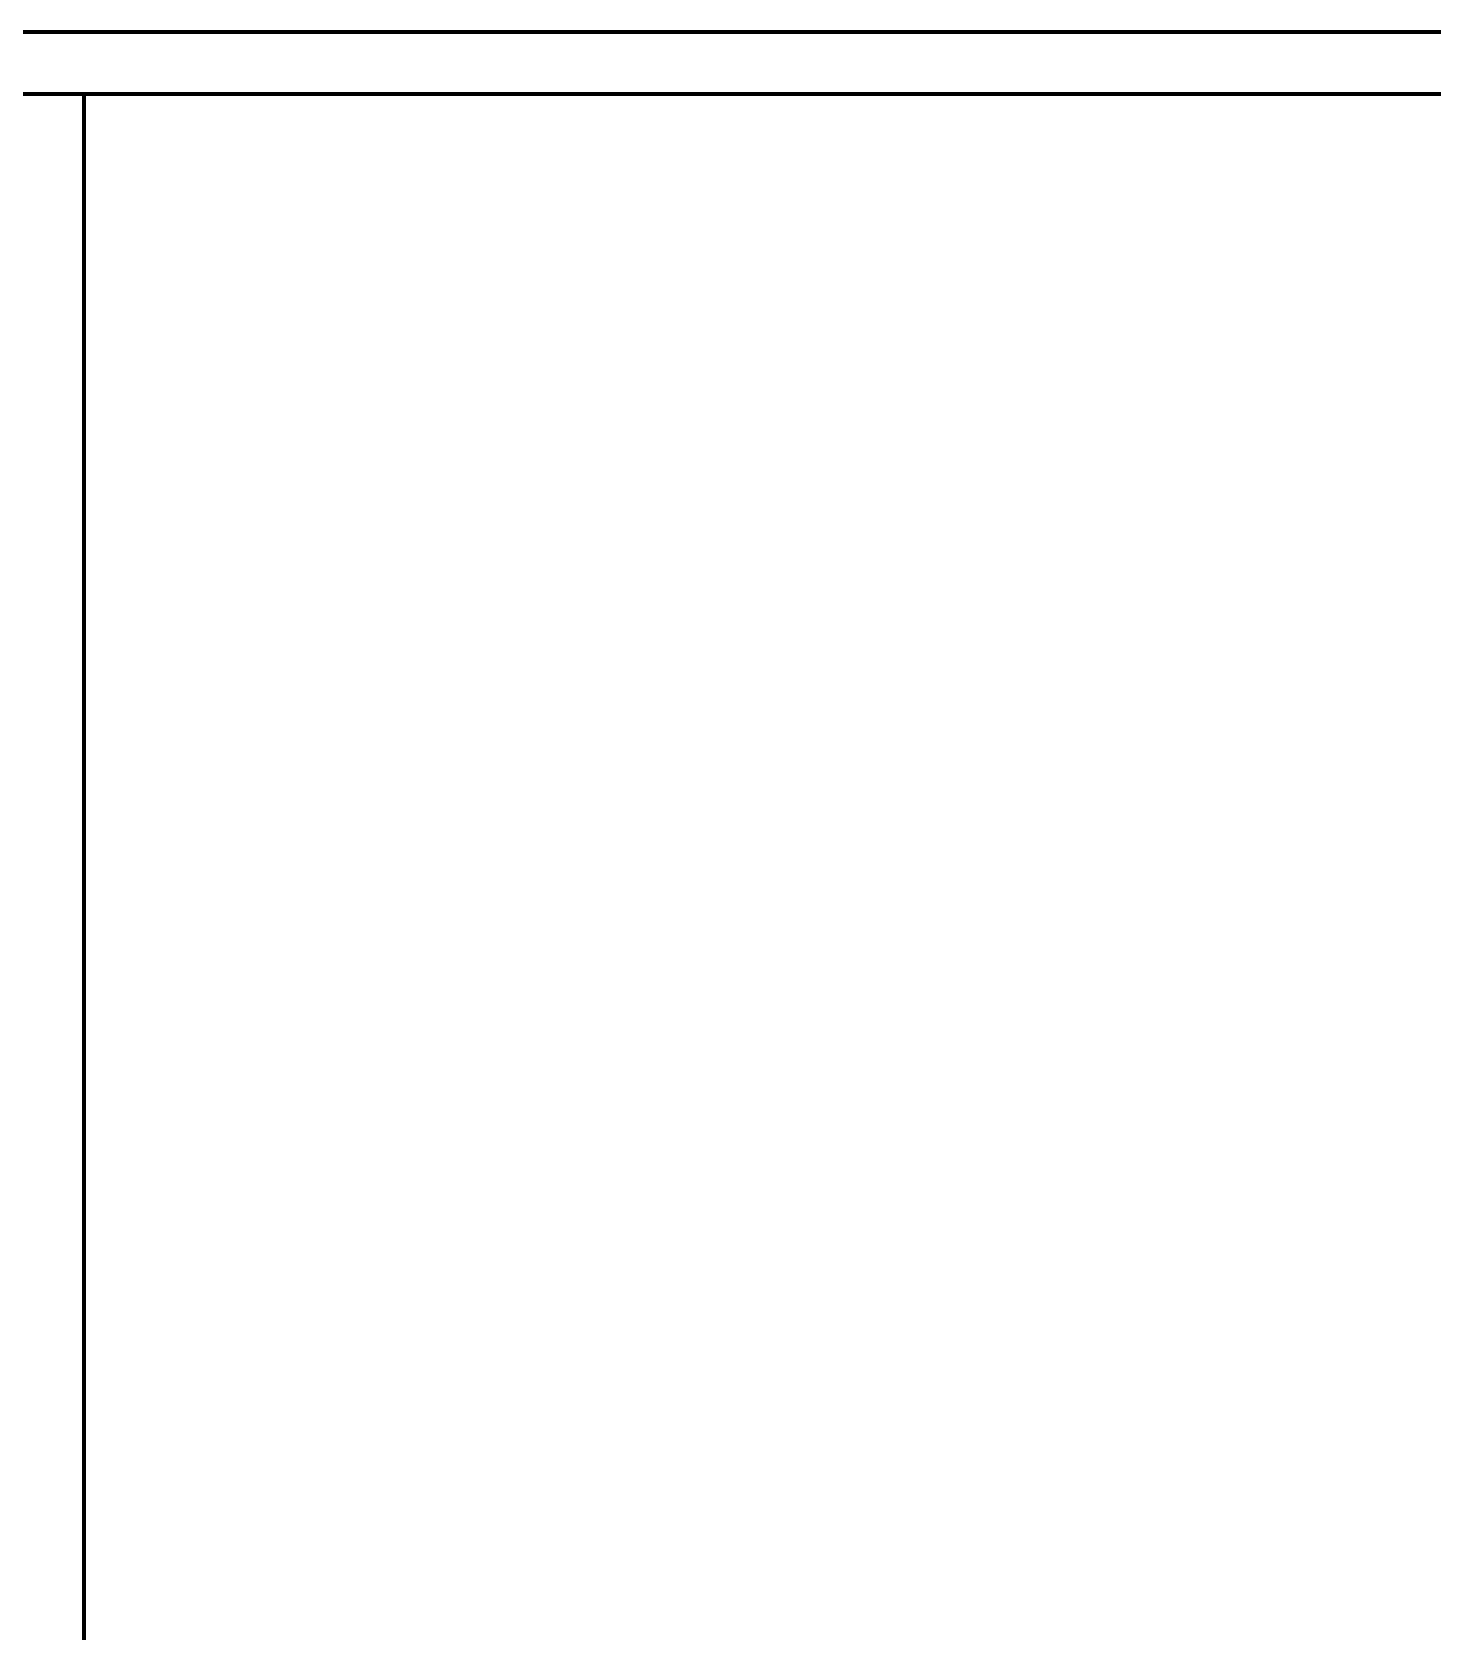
# Model space of a CAD drawing. Header units: millimetres. Extents: x 1333 to 104182, y -62616 to -5704.
# Drawn here: x 50951.2 to 51177.6, y -62280.9 to -62022.3 of the extents above; entities that cross this region are included whole.
import ezdxf

# ---------------------------------------------------------------- set-up
doc = ezdxf.new("R2010")
doc.units = ezdxf.units.MM
doc.header["$LTSCALE"] = 0.5
doc.layers.add('08', color=1, linetype='Continuous')
doc.layers.add('11', color=3, linetype='Continuous')

# ---------------------------------------------------------------- blocks, each defined once
blk = doc.blocks.new('999')
at = {"color": 7, "lineweight": 70}
for p, q in [((73401.98, -10161.12), (75924.98, -10161.12)), ((73476.98, -10191.12), (75894.98, -10191.12))]:
    blk.add_line(p, q, dxfattribs=at)

msp = doc.modelspace()

# ---------------------------------------------------------------- linework, layer by layer
at = {"color": 7, "lineweight": 70}
for p, q in [((50563.067, -62022.279), (51404.067, -62022.279)), ((50588.067, -62032.279), (51394.067, -62032.279)), ((50959.587, -62032.279), (50959.587, -62606.279))]:
    msp.add_line(p, q, dxfattribs=at)
at = {"color": 3}
msp.add_lwpolyline([(50563.067, -62022.279), (51404.067, -62022.279), (51404.067, -62616.279), (50563.067, -62616.279)], close=True, dxfattribs=at)
msp.add_lwpolyline([(50563.067, -62022.279), (51404.067, -62022.279), (51404.067, -62616.279), (50563.067, -62616.279)], close=True, dxfattribs=at)
at = {"layer": '11'}
msp.add_lwpolyline([(50563.067, -62022.279), (51404.067, -62022.279), (51404.067, -62616.279), (50563.067, -62616.279)], close=True, dxfattribs=at)
msp.add_lwpolyline([(50563.067, -62022.279), (51404.067, -62022.279), (51404.067, -62616.279), (50563.067, -62616.279)], close=True, dxfattribs=at)

# ---------------------------------------------------------------- block references
at = {"layer": '08', "color": 55, "xscale": 0.3333333333430346, "yscale": 0.3333333333357587, "zscale": 0.3333333333333333}
msp.add_blockref('999', (26095.741, -58635.239), dxfattribs=at)

doc.saveas('drawing.dxf')
